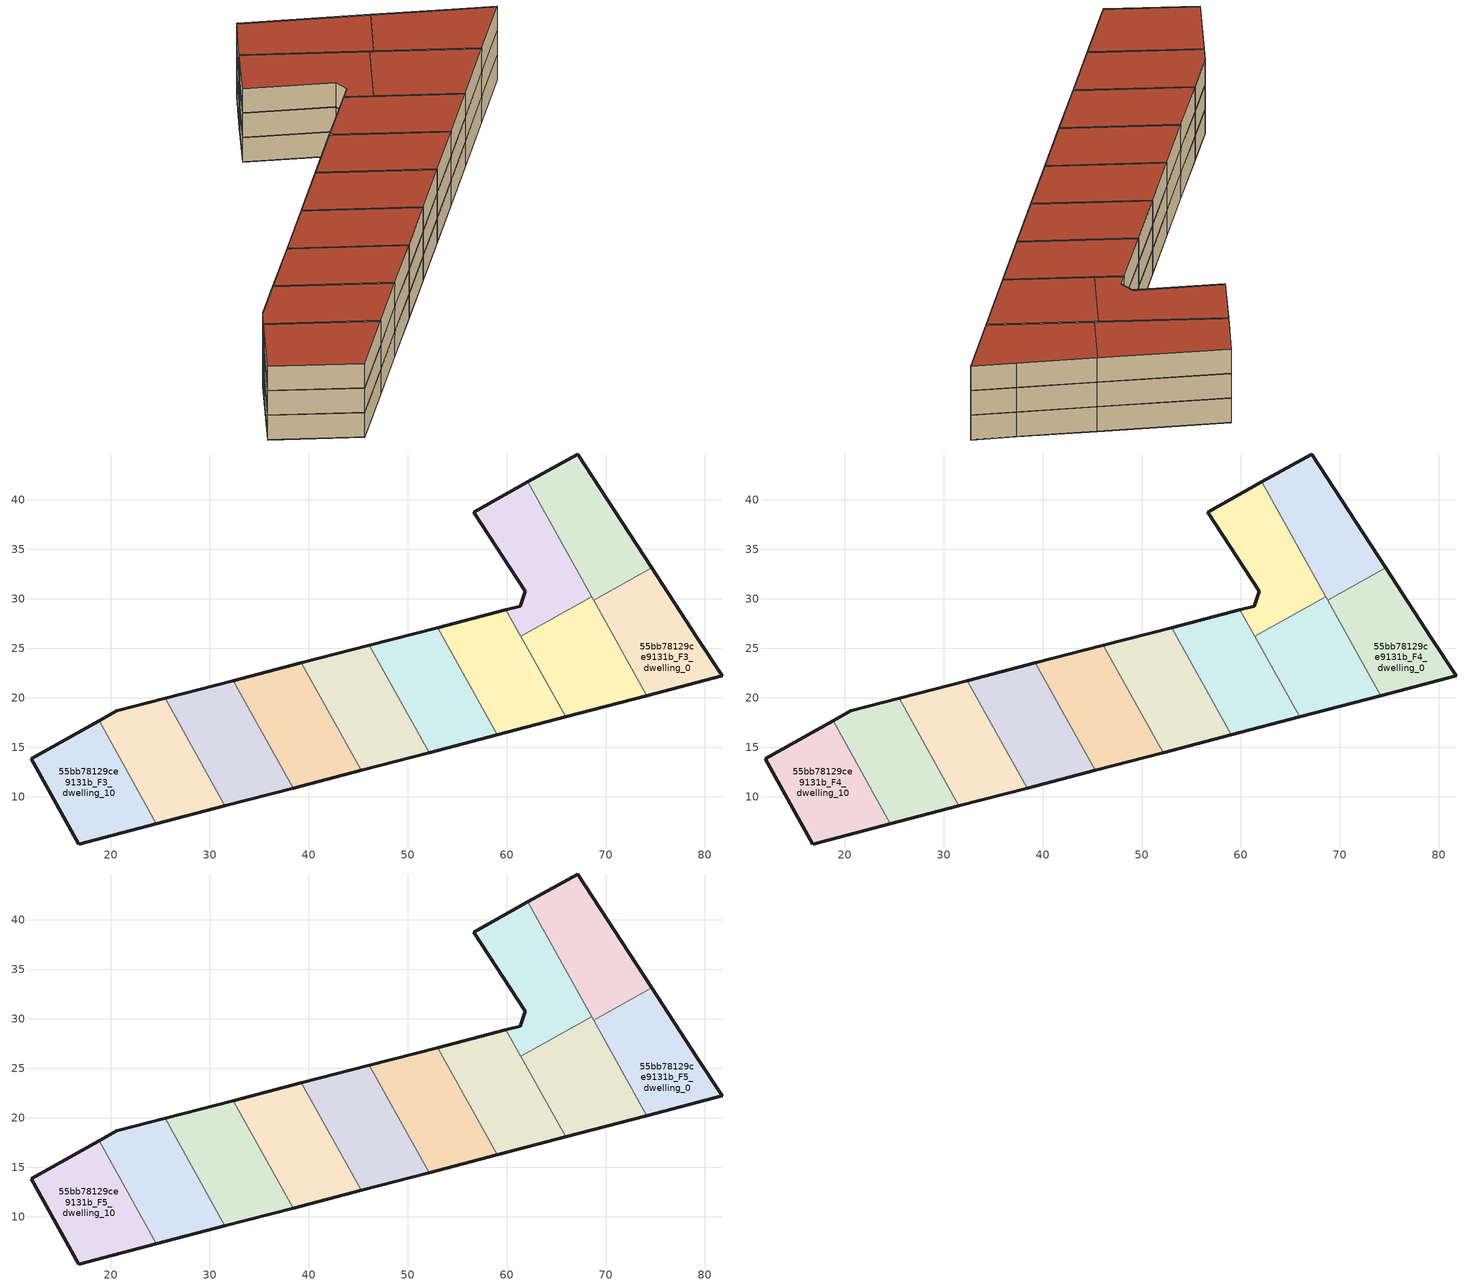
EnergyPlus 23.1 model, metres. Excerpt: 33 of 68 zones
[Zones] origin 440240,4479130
55bb78129ce9131b_F3_dwelling_0
 floor to 55bb78129ce9131b_F2_dwelling_0 (EU_floor_Construction): 81.78,22.2 79.21,26.13 74.67,33.1 68.8,29.83 74.17,20.21 z9
 wall outside (EU_wall_Construction): 74.67,33.1 79.21,26.13 81.78,22.2 74.17,20.21 z9:12
 wall to 55bb78129ce9131b_F3_dwelling_1 (EU_wall_Construction): 68.8,29.83 74.67,33.1 z9:12
 wall to 55bb78129ce9131b_F3_dwelling_2 (EU_wall_Construction): 74.17,20.21 68.8,29.83 z9:12
55bb78129ce9131b_F3_dwelling_1
 floor to 55bb78129ce9131b_F2_dwelling_1 (EU_floor_Construction): 74.67,33.1 67.18,44.62 62.14,41.8 68.8,29.83 z9
 wall outside (EU_wall_Construction): 62.14,41.8 67.18,44.62 74.67,33.1 z9:12
 wall to 55bb78129ce9131b_F3_dwelling_3 (EU_wall_Construction): 68.6,30.2 62.14,41.8 z9:12
 wall to 55bb78129ce9131b_F3_dwelling_2 (EU_wall_Construction): 68.8,29.83 68.6,30.2 z9:12
55bb78129ce9131b_F3_dwelling_10
 floor to 55bb78129ce9131b_F2_dwelling_10 (EU_floor_Construction): 24.61,7.27 18.82,17.67 11.96,13.85 16.77,5.22 z9
 wall outside (EU_wall_Construction): 24.61,7.27 16.77,5.22 11.96,13.85 18.82,17.67 z9:12
 wall to 55bb78129ce9131b_F3_dwelling_9 (EU_wall_Construction): 18.82,17.67 24.61,7.27 z9:12
55bb78129ce9131b_F3_dwelling_2
 floor adiabatic (EU_floor_Construction): 74.17,20.21 68.6,30.2 61.4,26.2 65.94,18.05 z9; 65.94,18.05 59.91,28.88 53.01,27.09 59.05,16.25 z9
 wall outside (EU_wall_Construction): 74.17,20.21 65.94,18.05 z9:12
 wall to 55bb78129ce9131b_F3_dwelling_4 (EU_wall_Construction): 65.94,18.05 61.4,26.2 z9:12
 wall to 55bb78129ce9131b_F3_dwelling_3 (EU_wall_Construction): 61.4,26.2 68.6,30.2 z9:12
55bb78129ce9131b_F3_dwelling_3
 floor to 55bb78129ce9131b_F2_dwelling_3 (EU_floor_Construction): 68.6,30.2 62.14,41.8 56.68,38.74 61.86,30.76 61.36,29.25 59.91,28.88 61.4,26.2 z9; 65.94,18.05 59.91,28.88 53.01,27.09 59.05,16.25 z9
 wall outside (EU_wall_Construction): 59.91,28.88 61.36,29.25 61.86,30.76 56.68,38.74 62.14,41.8 z9:12
 wall to 55bb78129ce9131b_F3_dwelling_4 (EU_wall_Construction): 61.4,26.2 59.91,28.88 z9:12
55bb78129ce9131b_F3_dwelling_4
 floor to 55bb78129ce9131b_F2_dwelling_4 (EU_floor_Construction): 65.94,18.05 59.91,28.88 53.01,27.09 59.05,16.25 z9; 74.17,20.21 68.6,30.2 61.4,26.2 65.94,18.05 z9
 floor adiabatic (EU_floor_Construction): 68.6,30.2 62.14,41.8 56.68,38.74 61.86,30.76 61.36,29.25 59.91,28.88 61.4,26.2 z9
 wall outside (EU_wall_Construction): 53.02,27.09 59.91,28.88 / 65.94,18.05 59.05,16.25 z9:12
 wall to 55bb78129ce9131b_F3_dwelling_5 (EU_wall_Construction): 59.05,16.25 53.02,27.09 z9:12
55bb78129ce9131b_F3_dwelling_5
 floor to 55bb78129ce9131b_F2_dwelling_5 (EU_floor_Construction): 59.05,16.25 53.01,27.09 46.13,25.3 52.17,14.45 z9
 wall outside (EU_wall_Construction): 46.13,25.3 53.02,27.09 / 59.05,16.25 52.17,14.45 z9:12
 wall to 55bb78129ce9131b_F3_dwelling_6 (EU_wall_Construction): 52.17,14.45 46.13,25.3 z9:12
55bb78129ce9131b_F3_dwelling_6
 floor to 55bb78129ce9131b_F2_dwelling_6 (EU_floor_Construction): 52.17,14.45 46.13,25.3 39.24,23.51 45.29,12.65 z9
 wall outside (EU_wall_Construction): 39.24,23.51 46.13,25.3 / 52.17,14.45 45.29,12.65 z9:12
 wall to 55bb78129ce9131b_F3_dwelling_7 (EU_wall_Construction): 45.29,12.65 39.24,23.51 z9:12
55bb78129ce9131b_F3_dwelling_7
 floor to 55bb78129ce9131b_F2_dwelling_7 (EU_floor_Construction): 45.29,12.65 39.24,23.51 32.36,21.72 38.41,10.86 z9
 wall outside (EU_wall_Construction): 32.36,21.72 39.24,23.51 / 45.29,12.65 38.41,10.86 z9:12
 wall to 55bb78129ce9131b_F3_dwelling_8 (EU_wall_Construction): 38.41,10.86 32.36,21.72 z9:12
55bb78129ce9131b_F3_dwelling_8
 floor to 55bb78129ce9131b_F2_dwelling_8 (EU_floor_Construction): 38.41,10.86 32.36,21.72 25.48,19.93 31.53,9.07 z9
 wall outside (EU_wall_Construction): 25.48,19.93 32.36,21.72 / 38.41,10.86 31.53,9.07 z9:12
 wall to 55bb78129ce9131b_F3_dwelling_9 (EU_wall_Construction): 31.53,9.07 25.48,19.93 z9:12
55bb78129ce9131b_F3_dwelling_9
 floor to 55bb78129ce9131b_F2_dwelling_9 (EU_floor_Construction): 31.53,9.07 25.48,19.93 20.62,18.67 18.82,17.67 24.61,7.27 z9
 wall outside (EU_wall_Construction): 31.53,9.07 24.61,7.27 / 18.82,17.67 20.62,18.67 25.48,19.93 z9:12
55bb78129ce9131b_F4_dwelling_0
 floor to 55bb78129ce9131b_F3_dwelling_0 (EU_floor_Construction): 81.78,22.2 79.21,26.13 74.67,33.1 68.8,29.83 74.17,20.21 z12
 wall outside (EU_wall_Construction): 74.67,33.1 79.21,26.13 81.78,22.2 74.17,20.21 z12:15
 wall to 55bb78129ce9131b_F4_dwelling_1 (EU_wall_Construction): 68.8,29.83 74.67,33.1 z12:15
 wall to 55bb78129ce9131b_F4_dwelling_2 (EU_wall_Construction): 74.17,20.21 68.8,29.83 z12:15
55bb78129ce9131b_F4_dwelling_1
 floor to 55bb78129ce9131b_F3_dwelling_1 (EU_floor_Construction): 74.67,33.1 67.18,44.62 62.14,41.8 68.8,29.83 z12
 wall outside (EU_wall_Construction): 62.14,41.8 67.18,44.62 74.67,33.1 z12:15
 wall to 55bb78129ce9131b_F4_dwelling_3 (EU_wall_Construction): 68.6,30.2 62.14,41.8 z12:15
 wall to 55bb78129ce9131b_F4_dwelling_2 (EU_wall_Construction): 68.8,29.83 68.6,30.2 z12:15
55bb78129ce9131b_F4_dwelling_10
 floor to 55bb78129ce9131b_F3_dwelling_10 (EU_floor_Construction): 24.61,7.27 18.82,17.67 11.96,13.85 16.77,5.22 z12
 wall outside (EU_wall_Construction): 24.61,7.27 16.77,5.22 11.96,13.85 18.82,17.67 z12:15
 wall to 55bb78129ce9131b_F4_dwelling_9 (EU_wall_Construction): 18.82,17.67 24.61,7.27 z12:15
55bb78129ce9131b_F4_dwelling_2
 floor adiabatic (EU_floor_Construction): 74.17,20.21 68.6,30.2 61.4,26.2 65.94,18.05 z12; 65.94,18.05 59.91,28.88 53.01,27.09 59.05,16.25 z12
 wall outside (EU_wall_Construction): 74.17,20.21 65.94,18.05 z12:15
 wall to 55bb78129ce9131b_F4_dwelling_4 (EU_wall_Construction): 65.94,18.05 61.4,26.2 z12:15
 wall to 55bb78129ce9131b_F4_dwelling_3 (EU_wall_Construction): 61.4,26.2 68.6,30.2 z12:15
55bb78129ce9131b_F4_dwelling_3
 floor to 55bb78129ce9131b_F3_dwelling_3 (EU_floor_Construction): 68.6,30.2 62.14,41.8 56.68,38.74 61.86,30.76 61.36,29.25 59.91,28.88 61.4,26.2 z12; 65.94,18.05 59.91,28.88 53.01,27.09 59.05,16.25 z12
 wall outside (EU_wall_Construction): 59.91,28.88 61.36,29.25 61.86,30.76 56.68,38.74 62.14,41.8 z12:15
 wall to 55bb78129ce9131b_F4_dwelling_4 (EU_wall_Construction): 61.4,26.2 59.91,28.88 z12:15
55bb78129ce9131b_F4_dwelling_4
 floor to 55bb78129ce9131b_F3_dwelling_4 (EU_floor_Construction): 65.94,18.05 59.91,28.88 53.01,27.09 59.05,16.25 z12; 74.17,20.21 68.6,30.2 61.4,26.2 65.94,18.05 z12
 floor adiabatic (EU_floor_Construction): 68.6,30.2 62.14,41.8 56.68,38.74 61.86,30.76 61.36,29.25 59.91,28.88 61.4,26.2 z12
 wall outside (EU_wall_Construction): 53.02,27.09 59.91,28.88 / 65.94,18.05 59.05,16.25 z12:15
 wall to 55bb78129ce9131b_F4_dwelling_5 (EU_wall_Construction): 59.05,16.25 53.02,27.09 z12:15
55bb78129ce9131b_F4_dwelling_5
 floor to 55bb78129ce9131b_F3_dwelling_5 (EU_floor_Construction): 59.05,16.25 53.01,27.09 46.13,25.3 52.17,14.45 z12
 wall outside (EU_wall_Construction): 46.13,25.3 53.02,27.09 / 59.05,16.25 52.17,14.45 z12:15
 wall to 55bb78129ce9131b_F4_dwelling_6 (EU_wall_Construction): 52.17,14.45 46.13,25.3 z12:15
55bb78129ce9131b_F4_dwelling_6
 floor to 55bb78129ce9131b_F3_dwelling_6 (EU_floor_Construction): 52.17,14.45 46.13,25.3 39.24,23.51 45.29,12.65 z12
 wall outside (EU_wall_Construction): 39.24,23.51 46.13,25.3 / 52.17,14.45 45.29,12.65 z12:15
 wall to 55bb78129ce9131b_F4_dwelling_7 (EU_wall_Construction): 45.29,12.65 39.24,23.51 z12:15
55bb78129ce9131b_F4_dwelling_7
 floor to 55bb78129ce9131b_F3_dwelling_7 (EU_floor_Construction): 45.29,12.65 39.24,23.51 32.36,21.72 38.41,10.86 z12
 wall outside (EU_wall_Construction): 32.36,21.72 39.24,23.51 / 45.29,12.65 38.41,10.86 z12:15
 wall to 55bb78129ce9131b_F4_dwelling_8 (EU_wall_Construction): 38.41,10.86 32.36,21.72 z12:15
55bb78129ce9131b_F4_dwelling_8
 floor to 55bb78129ce9131b_F3_dwelling_8 (EU_floor_Construction): 38.41,10.86 32.36,21.72 25.48,19.93 31.53,9.07 z12
 wall outside (EU_wall_Construction): 25.48,19.93 32.36,21.72 / 38.41,10.86 31.53,9.07 z12:15
 wall to 55bb78129ce9131b_F4_dwelling_9 (EU_wall_Construction): 31.53,9.07 25.48,19.93 z12:15
55bb78129ce9131b_F4_dwelling_9
 floor to 55bb78129ce9131b_F3_dwelling_9 (EU_floor_Construction): 31.53,9.07 25.48,19.93 20.62,18.67 18.82,17.67 24.61,7.27 z12
 wall outside (EU_wall_Construction): 31.53,9.07 24.61,7.27 / 18.82,17.67 20.62,18.67 25.48,19.93 z12:15
55bb78129ce9131b_F5_dwelling_0
 floor to 55bb78129ce9131b_F4_dwelling_0 (EU_floor_Construction): 81.78,22.2 79.21,26.13 74.67,33.1 68.8,29.83 74.17,20.21 z15
 wall outside (EU_wall_Construction): 74.67,33.1 79.21,26.13 81.78,22.2 74.17,20.21 z15:18
 wall to 55bb78129ce9131b_F5_dwelling_1 (EU_wall_Construction): 68.8,29.83 74.67,33.1 z15:18
 wall to 55bb78129ce9131b_F5_dwelling_2 (EU_wall_Construction): 74.17,20.21 68.8,29.83 z15:18
 roof outside (EU_roof_Construction): 74.67,33.1 79.21,26.13 81.78,22.2 74.17,20.21 68.8,29.83 z18
55bb78129ce9131b_F5_dwelling_1
 floor to 55bb78129ce9131b_F4_dwelling_1 (EU_floor_Construction): 74.67,33.1 67.18,44.62 62.14,41.8 68.8,29.83 z15
 wall outside (EU_wall_Construction): 62.14,41.8 67.18,44.62 74.67,33.1 z15:18
 wall to 55bb78129ce9131b_F5_dwelling_3 (EU_wall_Construction): 68.6,30.2 62.14,41.8 z15:18
 wall to 55bb78129ce9131b_F5_dwelling_2 (EU_wall_Construction): 68.8,29.83 68.6,30.2 z15:18
 roof outside (EU_roof_Construction): 67.18,44.62 74.67,33.1 68.8,29.83 62.14,41.8 z18
55bb78129ce9131b_F5_dwelling_10
 floor to 55bb78129ce9131b_F4_dwelling_10 (EU_floor_Construction): 24.61,7.27 18.82,17.67 11.96,13.85 16.77,5.22 z15
 wall outside (EU_wall_Construction): 24.61,7.27 16.77,5.22 11.96,13.85 18.82,17.67 z15:18
 wall to 55bb78129ce9131b_F5_dwelling_9 (EU_wall_Construction): 18.82,17.67 24.61,7.27 z15:18
 roof outside (EU_roof_Construction): 18.82,17.67 24.61,7.27 16.77,5.22 11.96,13.85 z18
55bb78129ce9131b_F5_dwelling_2
 floor adiabatic (EU_floor_Construction): 74.17,20.21 68.6,30.2 61.4,26.2 65.94,18.05 z15; 65.94,18.05 59.91,28.88 53.01,27.09 59.05,16.25 z15
 wall outside (EU_wall_Construction): 74.17,20.21 65.94,18.05 z15:18
 wall to 55bb78129ce9131b_F5_dwelling_4 (EU_wall_Construction): 65.94,18.05 61.4,26.2 z15:18
 wall to 55bb78129ce9131b_F5_dwelling_3 (EU_wall_Construction): 61.4,26.2 68.6,30.2 z15:18
 roof outside (EU_roof_Construction): 59.91,28.88 65.94,18.05 59.05,16.25 53.01,27.09 z18; 68.6,30.2 74.17,20.21 65.94,18.05 61.4,26.2 z18
55bb78129ce9131b_F5_dwelling_3
 floor to 55bb78129ce9131b_F4_dwelling_3 (EU_floor_Construction): 68.6,30.2 62.14,41.8 56.68,38.74 61.86,30.76 61.36,29.25 59.91,28.88 61.4,26.2 z15; 65.94,18.05 59.91,28.88 53.01,27.09 59.05,16.25 z15
 wall outside (EU_wall_Construction): 59.91,28.88 61.36,29.25 61.86,30.76 56.68,38.74 62.14,41.8 z15:18
 wall to 55bb78129ce9131b_F5_dwelling_4 (EU_wall_Construction): 61.4,26.2 59.91,28.88 z15:18
 roof outside (EU_roof_Construction): 59.91,28.88 65.94,18.05 59.05,16.25 53.01,27.09 z18; 62.14,41.8 68.6,30.2 61.4,26.2 59.91,28.88 61.36,29.25 61.86,30.76 56.68,38.74 z18
55bb78129ce9131b_F5_dwelling_4
 floor to 55bb78129ce9131b_F4_dwelling_4 (EU_floor_Construction): 65.94,18.05 59.91,28.88 53.01,27.09 59.05,16.25 z15; 74.17,20.21 68.6,30.2 61.4,26.2 65.94,18.05 z15
 floor adiabatic (EU_floor_Construction): 68.6,30.2 62.14,41.8 56.68,38.74 61.86,30.76 61.36,29.25 59.91,28.88 61.4,26.2 z15
 wall outside (EU_wall_Construction): 53.02,27.09 59.91,28.88 / 65.94,18.05 59.05,16.25 z15:18
 wall to 55bb78129ce9131b_F5_dwelling_5 (EU_wall_Construction): 59.05,16.25 53.02,27.09 z15:18
 roof outside (EU_roof_Construction): 59.91,28.88 65.94,18.05 59.05,16.25 53.01,27.09 z18; 68.6,30.2 74.17,20.21 65.94,18.05 61.4,26.2 z18; 62.14,41.8 68.6,30.2 61.4,26.2 59.91,28.88 61.36,29.25 61.86,30.76 56.68,38.74 z18
55bb78129ce9131b_F5_dwelling_5
 floor to 55bb78129ce9131b_F4_dwelling_5 (EU_floor_Construction): 59.05,16.25 53.01,27.09 46.13,25.3 52.17,14.45 z15
 wall outside (EU_wall_Construction): 46.13,25.3 53.02,27.09 / 59.05,16.25 52.17,14.45 z15:18
 wall to 55bb78129ce9131b_F5_dwelling_6 (EU_wall_Construction): 52.17,14.45 46.13,25.3 z15:18
 roof outside (EU_roof_Construction): 53.02,27.09 59.05,16.25 52.17,14.45 46.13,25.3 z18
55bb78129ce9131b_F5_dwelling_6
 floor to 55bb78129ce9131b_F4_dwelling_6 (EU_floor_Construction): 52.17,14.45 46.13,25.3 39.24,23.51 45.29,12.65 z15
 wall outside (EU_wall_Construction): 39.24,23.51 46.13,25.3 / 52.17,14.45 45.29,12.65 z15:18
 wall to 55bb78129ce9131b_F5_dwelling_7 (EU_wall_Construction): 45.29,12.65 39.24,23.51 z15:18
 roof outside (EU_roof_Construction): 46.13,25.3 52.17,14.45 45.29,12.65 39.24,23.51 z18
55bb78129ce9131b_F5_dwelling_7
 floor to 55bb78129ce9131b_F4_dwelling_7 (EU_floor_Construction): 45.29,12.65 39.24,23.51 32.36,21.72 38.41,10.86 z15
 wall outside (EU_wall_Construction): 32.36,21.72 39.24,23.51 / 45.29,12.65 38.41,10.86 z15:18
 wall to 55bb78129ce9131b_F5_dwelling_8 (EU_wall_Construction): 38.41,10.86 32.36,21.72 z15:18
 roof outside (EU_roof_Construction): 39.24,23.51 45.29,12.65 38.41,10.86 32.36,21.72 z18
55bb78129ce9131b_F5_dwelling_8
 floor to 55bb78129ce9131b_F4_dwelling_8 (EU_floor_Construction): 38.41,10.86 32.36,21.72 25.48,19.93 31.53,9.07 z15
 wall outside (EU_wall_Construction): 25.48,19.93 32.36,21.72 / 38.41,10.86 31.53,9.07 z15:18
 wall to 55bb78129ce9131b_F5_dwelling_9 (EU_wall_Construction): 31.53,9.07 25.48,19.93 z15:18
 roof outside (EU_roof_Construction): 32.36,21.72 38.41,10.86 31.53,9.07 25.48,19.93 z18
55bb78129ce9131b_F5_dwelling_9
 floor to 55bb78129ce9131b_F4_dwelling_9 (EU_floor_Construction): 31.53,9.07 25.48,19.93 20.62,18.67 18.82,17.67 24.61,7.27 z15
 wall outside (EU_wall_Construction): 31.53,9.07 24.61,7.27 / 18.82,17.67 20.62,18.67 25.48,19.93 z15:18
 roof outside (EU_roof_Construction): 25.48,19.93 31.53,9.07 24.61,7.27 18.82,17.67 20.62,18.67 z18
[Building]
EU S2 Campaign: North Axis=0; Terrain=City; Solar Distribution=FullExterior
[Site:Location]
Madrid: Latitude=40.5; Longitude=-3.5; Time Zone=1; Elevation=609
[SizingPeriod:WeatherFileDays]
AnnualSizingPeriod: Begin Month=1; Begin Day of Month=1; End Month=12; End Day of Month=31; Day of Week for Start Day=Monday; Use Weather File Daylight Saving Period=No; Use Weather File Rain and Snow Indicators=No
[MATERIAL]
EU_InternalMass_Material: Roughness=MediumRough; Thickness=0.1; Conductivity=1; Density=1800; Specific Heat=900; Thermal Absorptance=0.9; Solar Absorptance=0.7; Visible Absorptance=0.7
[MATERIAL:NOMASS] Roughness=MediumRough; Thermal Absorptance=0.9; Solar Absorptance=0.7; Visible Absorptance=0.7
Name | Thermal Resistance
EU_wall_NoMass | 1.60022
EU_roof_NoMass | 1.57597
EU_floor_NoMass | 0.470652
[CONSTRUCTION]
EU_wall_Construction: EU_wall_NoMass
EU_roof_Construction: EU_roof_NoMass
EU_floor_Construction: EU_floor_NoMass
EU_InternalMass_Construction: EU_InternalMass_Material
[ZONE] Type=1; Multiplier=1; Ceiling Height=autocalculate; Floor Area=autocalculate; Part of Total Floor Area=Yes
Name | Volume
55bb78129ce9131b_F3_dwelling_0; 55bb78129ce9131b_F4_dwelling_0; 55bb78129ce9131b_F5_dwelling_0 | 256.561
55bb78129ce9131b_F3_dwelling_1; 55bb78129ce9131b_F4_dwelling_1; 55bb78129ce9131b_F5_dwelling_1; 55bb78129ce9131b_F3_dwelling_7; 55bb78129ce9131b_F4_dwelling_7; 55bb78129ce9131b_F5_dwelling_7 | 256.573
55bb78129ce9131b_F3_dwelling_10; 55bb78129ce9131b_F4_dwelling_10; 55bb78129ce9131b_F5_dwelling_10 | 256.551
55bb78129ce9131b_F3_dwelling_2; 55bb78129ce9131b_F4_dwelling_2; 55bb78129ce9131b_F5_dwelling_2 | 513.124
55bb78129ce9131b_F3_dwelling_3; 55bb78129ce9131b_F4_dwelling_3; 55bb78129ce9131b_F5_dwelling_3 | 513.14
55bb78129ce9131b_F3_dwelling_4; 55bb78129ce9131b_F4_dwelling_4; 55bb78129ce9131b_F5_dwelling_4 | 769.686
55bb78129ce9131b_F3_dwelling_5; 55bb78129ce9131b_F4_dwelling_5; 55bb78129ce9131b_F5_dwelling_5 | 256.536
55bb78129ce9131b_F3_dwelling_6; 55bb78129ce9131b_F4_dwelling_6; 55bb78129ce9131b_F5_dwelling_6 | 256.557
55bb78129ce9131b_F3_dwelling_8; 55bb78129ce9131b_F4_dwelling_8; 55bb78129ce9131b_F5_dwelling_8 | 256.57
55bb78129ce9131b_F3_dwelling_9; 55bb78129ce9131b_F4_dwelling_9; 55bb78129ce9131b_F5_dwelling_9 | 256.555
[INTERNALMASS] Construction=EU_InternalMass_Construction
Name | Zone or ZoneList | Surface Area
55bb78129ce9131b_F3_dwelling_0_EU_InternalMass | 55bb78129ce9131b_F3_dwelling_0 | 93.292
55bb78129ce9131b_F3_dwelling_1_EU_InternalMass | 55bb78129ce9131b_F3_dwelling_1 | 93.2917
55bb78129ce9131b_F3_dwelling_2_EU_InternalMass | 55bb78129ce9131b_F3_dwelling_2 | 93.2981
55bb78129ce9131b_F3_dwelling_3_EU_InternalMass | 55bb78129ce9131b_F3_dwelling_3 | 93.2961
55bb78129ce9131b_F3_dwelling_4_EU_InternalMass | 55bb78129ce9131b_F3_dwelling_4 | 93.2954
55bb78129ce9131b_F3_dwelling_5_EU_InternalMass | 55bb78129ce9131b_F3_dwelling_5 | 93.2958
55bb78129ce9131b_F3_dwelling_6_EU_InternalMass | 55bb78129ce9131b_F3_dwelling_6 | 93.2936
55bb78129ce9131b_F3_dwelling_7_EU_InternalMass | 55bb78129ce9131b_F3_dwelling_7 | 93.3035
55bb78129ce9131b_F3_dwelling_8_EU_InternalMass | 55bb78129ce9131b_F3_dwelling_8 | 93.2898
55bb78129ce9131b_F3_dwelling_9_EU_InternalMass | 55bb78129ce9131b_F3_dwelling_9 | 93.294
55bb78129ce9131b_F3_dwelling_10_EU_InternalMass | 55bb78129ce9131b_F3_dwelling_10 | 93.2948
55bb78129ce9131b_F4_dwelling_0_EU_InternalMass | 55bb78129ce9131b_F4_dwelling_0 | 93.292
55bb78129ce9131b_F4_dwelling_1_EU_InternalMass | 55bb78129ce9131b_F4_dwelling_1 | 93.2917
55bb78129ce9131b_F4_dwelling_2_EU_InternalMass | 55bb78129ce9131b_F4_dwelling_2 | 93.2981
55bb78129ce9131b_F4_dwelling_3_EU_InternalMass | 55bb78129ce9131b_F4_dwelling_3 | 93.2961
55bb78129ce9131b_F4_dwelling_4_EU_InternalMass | 55bb78129ce9131b_F4_dwelling_4 | 93.2954
55bb78129ce9131b_F4_dwelling_5_EU_InternalMass | 55bb78129ce9131b_F4_dwelling_5 | 93.2958
55bb78129ce9131b_F4_dwelling_6_EU_InternalMass | 55bb78129ce9131b_F4_dwelling_6 | 93.2936
55bb78129ce9131b_F4_dwelling_7_EU_InternalMass | 55bb78129ce9131b_F4_dwelling_7 | 93.3035
55bb78129ce9131b_F4_dwelling_8_EU_InternalMass | 55bb78129ce9131b_F4_dwelling_8 | 93.2898
55bb78129ce9131b_F4_dwelling_9_EU_InternalMass | 55bb78129ce9131b_F4_dwelling_9 | 93.294
55bb78129ce9131b_F4_dwelling_10_EU_InternalMass | 55bb78129ce9131b_F4_dwelling_10 | 93.2948
55bb78129ce9131b_F5_dwelling_0_EU_InternalMass | 55bb78129ce9131b_F5_dwelling_0 | 93.292
55bb78129ce9131b_F5_dwelling_1_EU_InternalMass | 55bb78129ce9131b_F5_dwelling_1 | 93.2917
55bb78129ce9131b_F5_dwelling_2_EU_InternalMass | 55bb78129ce9131b_F5_dwelling_2 | 93.2981
55bb78129ce9131b_F5_dwelling_3_EU_InternalMass | 55bb78129ce9131b_F5_dwelling_3 | 93.2961
55bb78129ce9131b_F5_dwelling_4_EU_InternalMass | 55bb78129ce9131b_F5_dwelling_4 | 93.2954
55bb78129ce9131b_F5_dwelling_5_EU_InternalMass | 55bb78129ce9131b_F5_dwelling_5 | 93.2958
55bb78129ce9131b_F5_dwelling_6_EU_InternalMass | 55bb78129ce9131b_F5_dwelling_6 | 93.2936
55bb78129ce9131b_F5_dwelling_7_EU_InternalMass | 55bb78129ce9131b_F5_dwelling_7 | 93.3035
55bb78129ce9131b_F5_dwelling_8_EU_InternalMass | 55bb78129ce9131b_F5_dwelling_8 | 93.2898
55bb78129ce9131b_F5_dwelling_9_EU_InternalMass | 55bb78129ce9131b_F5_dwelling_9 | 93.294
55bb78129ce9131b_F5_dwelling_10_EU_InternalMass | 55bb78129ce9131b_F5_dwelling_10 | 93.2948
[OTHEREQUIPMENT] Fuel Type=Electricity; Design Level Calculation Method=Watts/Area; Power per Zone Floor Area=1; Fraction Latent=0; Fraction Radiant=0; Fraction Lost=0; Carbon Dioxide Generation Rate=0; EndUse Subcategory=EU_Step8_InternalGains
Name | Zone or ZoneList or Space or SpaceList | Schedule
EU_Step8_InternalGain_55bb78129ce9131b_F3_dwelling_0_f000 | 55bb78129ce9131b_F3_dwelling_0 | EU_Step8_GainSchedule_55bb78129ce9131b_F3_dwelling_0_f000
EU_Step8_InternalGain_55bb78129ce9131b_F3_dwelling_1_f000 | 55bb78129ce9131b_F3_dwelling_1 | EU_Step8_GainSchedule_55bb78129ce9131b_F3_dwelling_1_f000
EU_Step8_InternalGain_55bb78129ce9131b_F3_dwelling_2_f000 | 55bb78129ce9131b_F3_dwelling_2 | EU_Step8_GainSchedule_55bb78129ce9131b_F3_dwelling_2_f000
EU_Step8_InternalGain_55bb78129ce9131b_F3_dwelling_3_f000 | 55bb78129ce9131b_F3_dwelling_3 | EU_Step8_GainSchedule_55bb78129ce9131b_F3_dwelling_3_f000
EU_Step8_InternalGain_55bb78129ce9131b_F3_dwelling_4_f000 | 55bb78129ce9131b_F3_dwelling_4 | EU_Step8_GainSchedule_55bb78129ce9131b_F3_dwelling_4_f000
EU_Step8_InternalGain_55bb78129ce9131b_F3_dwelling_5_f000 | 55bb78129ce9131b_F3_dwelling_5 | EU_Step8_GainSchedule_55bb78129ce9131b_F3_dwelling_5_f000
EU_Step8_InternalGain_55bb78129ce9131b_F3_dwelling_6_f000 | 55bb78129ce9131b_F3_dwelling_6 | EU_Step8_GainSchedule_55bb78129ce9131b_F3_dwelling_6_f000
EU_Step8_InternalGain_55bb78129ce9131b_F3_dwelling_7_f000 | 55bb78129ce9131b_F3_dwelling_7 | EU_Step8_GainSchedule_55bb78129ce9131b_F3_dwelling_7_f000
EU_Step8_InternalGain_55bb78129ce9131b_F3_dwelling_8_f000 | 55bb78129ce9131b_F3_dwelling_8 | EU_Step8_GainSchedule_55bb78129ce9131b_F3_dwelling_8_f000
EU_Step8_InternalGain_55bb78129ce9131b_F3_dwelling_9_f000 | 55bb78129ce9131b_F3_dwelling_9 | EU_Step8_GainSchedule_55bb78129ce9131b_F3_dwelling_9_f000
EU_Step8_InternalGain_55bb78129ce9131b_F3_dwelling_10_f000 | 55bb78129ce9131b_F3_dwelling_10 | EU_Step8_GainSchedule_55bb78129ce9131b_F3_dwelling_10_f000
EU_Step8_InternalGain_55bb78129ce9131b_F4_dwelling_0_f000 | 55bb78129ce9131b_F4_dwelling_0 | EU_Step8_GainSchedule_55bb78129ce9131b_F4_dwelling_0_f000
EU_Step8_InternalGain_55bb78129ce9131b_F4_dwelling_1_f000 | 55bb78129ce9131b_F4_dwelling_1 | EU_Step8_GainSchedule_55bb78129ce9131b_F4_dwelling_1_f000
EU_Step8_InternalGain_55bb78129ce9131b_F4_dwelling_2_f000 | 55bb78129ce9131b_F4_dwelling_2 | EU_Step8_GainSchedule_55bb78129ce9131b_F4_dwelling_2_f000
EU_Step8_InternalGain_55bb78129ce9131b_F4_dwelling_3_f000 | 55bb78129ce9131b_F4_dwelling_3 | EU_Step8_GainSchedule_55bb78129ce9131b_F4_dwelling_3_f000
EU_Step8_InternalGain_55bb78129ce9131b_F4_dwelling_4_f000 | 55bb78129ce9131b_F4_dwelling_4 | EU_Step8_GainSchedule_55bb78129ce9131b_F4_dwelling_4_f000
EU_Step8_InternalGain_55bb78129ce9131b_F4_dwelling_5_f000 | 55bb78129ce9131b_F4_dwelling_5 | EU_Step8_GainSchedule_55bb78129ce9131b_F4_dwelling_5_f000
EU_Step8_InternalGain_55bb78129ce9131b_F4_dwelling_6_f000 | 55bb78129ce9131b_F4_dwelling_6 | EU_Step8_GainSchedule_55bb78129ce9131b_F4_dwelling_6_f000
EU_Step8_InternalGain_55bb78129ce9131b_F4_dwelling_7_f000 | 55bb78129ce9131b_F4_dwelling_7 | EU_Step8_GainSchedule_55bb78129ce9131b_F4_dwelling_7_f000
EU_Step8_InternalGain_55bb78129ce9131b_F4_dwelling_8_f000 | 55bb78129ce9131b_F4_dwelling_8 | EU_Step8_GainSchedule_55bb78129ce9131b_F4_dwelling_8_f000
EU_Step8_InternalGain_55bb78129ce9131b_F4_dwelling_9_f000 | 55bb78129ce9131b_F4_dwelling_9 | EU_Step8_GainSchedule_55bb78129ce9131b_F4_dwelling_9_f000
EU_Step8_InternalGain_55bb78129ce9131b_F4_dwelling_10_f000 | 55bb78129ce9131b_F4_dwelling_10 | EU_Step8_GainSchedule_55bb78129ce9131b_F4_dwelling_10_f000
EU_Step8_InternalGain_55bb78129ce9131b_F5_dwelling_0_f000 | 55bb78129ce9131b_F5_dwelling_0 | EU_Step8_GainSchedule_55bb78129ce9131b_F5_dwelling_0_f000
EU_Step8_InternalGain_55bb78129ce9131b_F5_dwelling_1_f000 | 55bb78129ce9131b_F5_dwelling_1 | EU_Step8_GainSchedule_55bb78129ce9131b_F5_dwelling_1_f000
EU_Step8_InternalGain_55bb78129ce9131b_F5_dwelling_2_f000 | 55bb78129ce9131b_F5_dwelling_2 | EU_Step8_GainSchedule_55bb78129ce9131b_F5_dwelling_2_f000
EU_Step8_InternalGain_55bb78129ce9131b_F5_dwelling_3_f000 | 55bb78129ce9131b_F5_dwelling_3 | EU_Step8_GainSchedule_55bb78129ce9131b_F5_dwelling_3_f000
EU_Step8_InternalGain_55bb78129ce9131b_F5_dwelling_4_f000 | 55bb78129ce9131b_F5_dwelling_4 | EU_Step8_GainSchedule_55bb78129ce9131b_F5_dwelling_4_f000
EU_Step8_InternalGain_55bb78129ce9131b_F5_dwelling_5_f000 | 55bb78129ce9131b_F5_dwelling_5 | EU_Step8_GainSchedule_55bb78129ce9131b_F5_dwelling_5_f000
EU_Step8_InternalGain_55bb78129ce9131b_F5_dwelling_6_f000 | 55bb78129ce9131b_F5_dwelling_6 | EU_Step8_GainSchedule_55bb78129ce9131b_F5_dwelling_6_f000
EU_Step8_InternalGain_55bb78129ce9131b_F5_dwelling_7_f000 | 55bb78129ce9131b_F5_dwelling_7 | EU_Step8_GainSchedule_55bb78129ce9131b_F5_dwelling_7_f000
EU_Step8_InternalGain_55bb78129ce9131b_F5_dwelling_8_f000 | 55bb78129ce9131b_F5_dwelling_8 | EU_Step8_GainSchedule_55bb78129ce9131b_F5_dwelling_8_f000
EU_Step8_InternalGain_55bb78129ce9131b_F5_dwelling_9_f000 | 55bb78129ce9131b_F5_dwelling_9 | EU_Step8_GainSchedule_55bb78129ce9131b_F5_dwelling_9_f000
EU_Step8_InternalGain_55bb78129ce9131b_F5_dwelling_10_f000 | 55bb78129ce9131b_F5_dwelling_10 | EU_Step8_GainSchedule_55bb78129ce9131b_F5_dwelling_10_f000
[ZONEVENTILATION:DESIGNFLOWRATE] Schedule=EU_AlwaysOn; Design Flow Rate Calculation Method=AirChanges/Hour; Air Changes per Hour=0.480704; Ventilation Type=Natural; Fan Pressure Rise=0; Fan Total Efficiency=1; Constant Term Coefficient=1; Temperature Term Coefficient=0; Velocity Term Coefficient=0; Velocity Squared Term Coefficient=0; Minimum Indoor Temperature=-100; Maximum Indoor Temperature=100; Delta Temperature=-100; Minimum Outdoor Temperature=-100; Maximum Outdoor Temperature=100; Maximum Wind Speed=40
Name | Zone or ZoneList or Space or SpaceList
EU_ConstantAir_55bb78129ce9131b_F3_dwelling_0 | 55bb78129ce9131b_F3_dwelling_0
EU_ConstantAir_55bb78129ce9131b_F3_dwelling_1 | 55bb78129ce9131b_F3_dwelling_1
EU_ConstantAir_55bb78129ce9131b_F3_dwelling_2 | 55bb78129ce9131b_F3_dwelling_2
EU_ConstantAir_55bb78129ce9131b_F3_dwelling_3 | 55bb78129ce9131b_F3_dwelling_3
EU_ConstantAir_55bb78129ce9131b_F3_dwelling_4 | 55bb78129ce9131b_F3_dwelling_4
EU_ConstantAir_55bb78129ce9131b_F3_dwelling_5 | 55bb78129ce9131b_F3_dwelling_5
EU_ConstantAir_55bb78129ce9131b_F3_dwelling_6 | 55bb78129ce9131b_F3_dwelling_6
EU_ConstantAir_55bb78129ce9131b_F3_dwelling_7 | 55bb78129ce9131b_F3_dwelling_7
EU_ConstantAir_55bb78129ce9131b_F3_dwelling_8 | 55bb78129ce9131b_F3_dwelling_8
EU_ConstantAir_55bb78129ce9131b_F3_dwelling_9 | 55bb78129ce9131b_F3_dwelling_9
EU_ConstantAir_55bb78129ce9131b_F3_dwelling_10 | 55bb78129ce9131b_F3_dwelling_10
EU_ConstantAir_55bb78129ce9131b_F4_dwelling_0 | 55bb78129ce9131b_F4_dwelling_0
EU_ConstantAir_55bb78129ce9131b_F4_dwelling_1 | 55bb78129ce9131b_F4_dwelling_1
EU_ConstantAir_55bb78129ce9131b_F4_dwelling_2 | 55bb78129ce9131b_F4_dwelling_2
EU_ConstantAir_55bb78129ce9131b_F4_dwelling_3 | 55bb78129ce9131b_F4_dwelling_3
EU_ConstantAir_55bb78129ce9131b_F4_dwelling_4 | 55bb78129ce9131b_F4_dwelling_4
EU_ConstantAir_55bb78129ce9131b_F4_dwelling_5 | 55bb78129ce9131b_F4_dwelling_5
EU_ConstantAir_55bb78129ce9131b_F4_dwelling_6 | 55bb78129ce9131b_F4_dwelling_6
EU_ConstantAir_55bb78129ce9131b_F4_dwelling_7 | 55bb78129ce9131b_F4_dwelling_7
EU_ConstantAir_55bb78129ce9131b_F4_dwelling_8 | 55bb78129ce9131b_F4_dwelling_8
EU_ConstantAir_55bb78129ce9131b_F4_dwelling_9 | 55bb78129ce9131b_F4_dwelling_9
EU_ConstantAir_55bb78129ce9131b_F4_dwelling_10 | 55bb78129ce9131b_F4_dwelling_10
EU_ConstantAir_55bb78129ce9131b_F5_dwelling_0 | 55bb78129ce9131b_F5_dwelling_0
EU_ConstantAir_55bb78129ce9131b_F5_dwelling_1 | 55bb78129ce9131b_F5_dwelling_1
EU_ConstantAir_55bb78129ce9131b_F5_dwelling_2 | 55bb78129ce9131b_F5_dwelling_2
EU_ConstantAir_55bb78129ce9131b_F5_dwelling_3 | 55bb78129ce9131b_F5_dwelling_3
EU_ConstantAir_55bb78129ce9131b_F5_dwelling_4 | 55bb78129ce9131b_F5_dwelling_4
EU_ConstantAir_55bb78129ce9131b_F5_dwelling_5 | 55bb78129ce9131b_F5_dwelling_5
EU_ConstantAir_55bb78129ce9131b_F5_dwelling_6 | 55bb78129ce9131b_F5_dwelling_6
EU_ConstantAir_55bb78129ce9131b_F5_dwelling_7 | 55bb78129ce9131b_F5_dwelling_7
EU_ConstantAir_55bb78129ce9131b_F5_dwelling_8 | 55bb78129ce9131b_F5_dwelling_8
EU_ConstantAir_55bb78129ce9131b_F5_dwelling_9 | 55bb78129ce9131b_F5_dwelling_9
EU_ConstantAir_55bb78129ce9131b_F5_dwelling_10 | 55bb78129ce9131b_F5_dwelling_10
[HVACTEMPLATE:THERMOSTAT] Constant Heating Setpoint=20; Constant Cooling Setpoint=50
EU_HeatOnly_55bb78129ce9131b_F5_dwelling_9; EU_HeatOnly_55bb78129ce9131b_F5_dwelling_10
[HVACTEMPLATE:ZONE:IDEALLOADSAIRSYSTEM] System Availability Schedule=EU_AlwaysOn; Maximum Heating Supply Air Temperature=50; Minimum Cooling Supply Air Temperature=13; Maximum Heating Supply Air Humidity Ratio=0.0156; Minimum Cooling Supply Air Humidity Ratio=0.0077; Heating Limit=NoLimit; Cooling Limit=NoLimit; Heating Availability Schedule=EU_AlwaysOn; Cooling Availability Schedule=EU_CoolingOff; Dehumidification Control Type=ConstantSensibleHeatRatio; Cooling Sensible Heat Ratio=0.7; Dehumidification Setpoint=60; Humidification Control Type=None; Humidification Setpoint=30; Outdoor Air Method=None; Outdoor Air Flow Rate per Person=0.00944; Outdoor Air Flow Rate per Zone Floor Area=0; Outdoor Air Flow Rate per Zone=0; Demand Controlled Ventilation Type=None; Outdoor Air Economizer Type=NoEconomizer; Heat Recovery Type=None; Sensible Heat Recovery Effectiveness=0.7; Latent Heat Recovery Effectiveness=0.65
Name | Template Thermostat
55bb78129ce9131b_F3_dwelling_0 | EU_HeatOnly_55bb78129ce9131b_F3_dwelling_0
55bb78129ce9131b_F3_dwelling_1 | EU_HeatOnly_55bb78129ce9131b_F3_dwelling_1
55bb78129ce9131b_F3_dwelling_2 | EU_HeatOnly_55bb78129ce9131b_F3_dwelling_2
55bb78129ce9131b_F3_dwelling_3 | EU_HeatOnly_55bb78129ce9131b_F3_dwelling_3
55bb78129ce9131b_F3_dwelling_4 | EU_HeatOnly_55bb78129ce9131b_F3_dwelling_4
55bb78129ce9131b_F3_dwelling_5 | EU_HeatOnly_55bb78129ce9131b_F3_dwelling_5
55bb78129ce9131b_F3_dwelling_6 | EU_HeatOnly_55bb78129ce9131b_F3_dwelling_6
55bb78129ce9131b_F3_dwelling_7 | EU_HeatOnly_55bb78129ce9131b_F3_dwelling_7
55bb78129ce9131b_F3_dwelling_8 | EU_HeatOnly_55bb78129ce9131b_F3_dwelling_8
55bb78129ce9131b_F3_dwelling_9 | EU_HeatOnly_55bb78129ce9131b_F3_dwelling_9
55bb78129ce9131b_F3_dwelling_10 | EU_HeatOnly_55bb78129ce9131b_F3_dwelling_10
55bb78129ce9131b_F4_dwelling_0 | EU_HeatOnly_55bb78129ce9131b_F4_dwelling_0
55bb78129ce9131b_F4_dwelling_1 | EU_HeatOnly_55bb78129ce9131b_F4_dwelling_1
55bb78129ce9131b_F4_dwelling_2 | EU_HeatOnly_55bb78129ce9131b_F4_dwelling_2
55bb78129ce9131b_F4_dwelling_3 | EU_HeatOnly_55bb78129ce9131b_F4_dwelling_3
55bb78129ce9131b_F4_dwelling_4 | EU_HeatOnly_55bb78129ce9131b_F4_dwelling_4
55bb78129ce9131b_F4_dwelling_5 | EU_HeatOnly_55bb78129ce9131b_F4_dwelling_5
55bb78129ce9131b_F4_dwelling_6 | EU_HeatOnly_55bb78129ce9131b_F4_dwelling_6
55bb78129ce9131b_F4_dwelling_7 | EU_HeatOnly_55bb78129ce9131b_F4_dwelling_7
55bb78129ce9131b_F4_dwelling_8 | EU_HeatOnly_55bb78129ce9131b_F4_dwelling_8
55bb78129ce9131b_F4_dwelling_9 | EU_HeatOnly_55bb78129ce9131b_F4_dwelling_9
55bb78129ce9131b_F4_dwelling_10 | EU_HeatOnly_55bb78129ce9131b_F4_dwelling_10
55bb78129ce9131b_F5_dwelling_0 | EU_HeatOnly_55bb78129ce9131b_F5_dwelling_0
55bb78129ce9131b_F5_dwelling_1 | EU_HeatOnly_55bb78129ce9131b_F5_dwelling_1
55bb78129ce9131b_F5_dwelling_2 | EU_HeatOnly_55bb78129ce9131b_F5_dwelling_2
55bb78129ce9131b_F5_dwelling_3 | EU_HeatOnly_55bb78129ce9131b_F5_dwelling_3
55bb78129ce9131b_F5_dwelling_4 | EU_HeatOnly_55bb78129ce9131b_F5_dwelling_4
55bb78129ce9131b_F5_dwelling_5 | EU_HeatOnly_55bb78129ce9131b_F5_dwelling_5
55bb78129ce9131b_F5_dwelling_6 | EU_HeatOnly_55bb78129ce9131b_F5_dwelling_6
55bb78129ce9131b_F5_dwelling_7 | EU_HeatOnly_55bb78129ce9131b_F5_dwelling_7
55bb78129ce9131b_F5_dwelling_8 | EU_HeatOnly_55bb78129ce9131b_F5_dwelling_8
55bb78129ce9131b_F5_dwelling_9 | EU_HeatOnly_55bb78129ce9131b_F5_dwelling_9
55bb78129ce9131b_F5_dwelling_10 | EU_HeatOnly_55bb78129ce9131b_F5_dwelling_10
[SIZING:ZONE] Zone Cooling Design Supply Air Temperature Input Method=SupplyAirTemperature; Zone Cooling Design Supply Air Temperature=13; Zone Heating Design Supply Air Temperature Input Method=SupplyAirTemperature; Zone Heating Design Supply Air Temperature=50; Zone Cooling Design Supply Air Humidity Ratio=0.008; Zone Heating Design Supply Air Humidity Ratio=0.008; Cooling Design Air Flow Method=DesignDay; Cooling Design Air Flow Rate=0; Cooling Minimum Air Flow per Zone Floor Area=0.000762; Cooling Minimum Air Flow=0; Cooling Minimum Air Flow Fraction=0.2; Heating Design Air Flow Method=DesignDay; Heating Design Air Flow Rate=0; Heating Maximum Air Flow per Zone Floor Area=0.002032; Heating Maximum Air Flow=0.141576; Heating Maximum Air Flow Fraction=0.3; Account for Dedicated Outdoor Air System=No; Dedicated Outdoor Air System Control Strategy=NeutralSupplyAir; Dedicated Outdoor Air Low Setpoint Temperature for Design=autosize; Dedicated Outdoor Air High Setpoint Temperature for Design=autosize; Zone Load Sizing Method=Sensible Load Only No Latent Load; Zone Latent Cooling Design Supply Air Humidity Ratio Input Method=HumidityRatioDifference; Zone Cooling Design Supply Air Humidity Ratio Difference=0.005; Zone Latent Heating Design Supply Air Humidity Ratio Input Method=HumidityRatioDifference; Zone Humidification Design Supply Air Humidity Ratio Difference=0.005
55bb78129ce9131b_F3_dwelling_0; 55bb78129ce9131b_F3_dwelling_1; 55bb78129ce9131b_F3_dwelling_2; 55bb78129ce9131b_F3_dwelling_3; 55bb78129ce9131b_F3_dwelling_4; 55bb78129ce9131b_F3_dwelling_5; 55bb78129ce9131b_F3_dwelling_6; 55bb78129ce9131b_F3_dwelling_7; 55bb78129ce9131b_F3_dwelling_8; 55bb78129ce9131b_F3_dwelling_9; 55bb78129ce9131b_F3_dwelling_10; 55bb78129ce9131b_F4_dwelling_0; 55bb78129ce9131b_F4_dwelling_1; 55bb78129ce9131b_F4_dwelling_2; 55bb78129ce9131b_F4_dwelling_3; 55bb78129ce9131b_F4_dwelling_4; 55bb78129ce9131b_F4_dwelling_5; 55bb78129ce9131b_F4_dwelling_6; 55bb78129ce9131b_F4_dwelling_7; 55bb78129ce9131b_F4_dwelling_8; 55bb78129ce9131b_F4_dwelling_9; 55bb78129ce9131b_F4_dwelling_10; 55bb78129ce9131b_F5_dwelling_0; 55bb78129ce9131b_F5_dwelling_1; 55bb78129ce9131b_F5_dwelling_2; 55bb78129ce9131b_F5_dwelling_3; 55bb78129ce9131b_F5_dwelling_4; 55bb78129ce9131b_F5_dwelling_5; 55bb78129ce9131b_F5_dwelling_6; 55bb78129ce9131b_F5_dwelling_7; 55bb78129ce9131b_F5_dwelling_8; 55bb78129ce9131b_F5_dwelling_9; 55bb78129ce9131b_F5_dwelling_10
[SCHEDULE:CONSTANT]
Name | Hourly Value
EU_AlwaysOn | 1
EU_CoolingOff | 0
[SCHEDULE:FILE] Column Number=1; Rows to Skip at Top=0; Number of Hours of Data=8760; Column Separator=Comma; Interpolate to Timestep=No; Minutes per Item=60; Adjust Schedule for Daylight Savings=Yes
Name | File
EU_Step8_GainSchedule_55bb78129ce9131b_F3_dwelling_0_f000 | ../../schedules/55bb78129ce9131b/55bb78129ce9131b_F3_dwelling_0_f000_gain.csv
EU_Step8_GainSchedule_55bb78129ce9131b_F3_dwelling_1_f000 | ../../schedules/55bb78129ce9131b/55bb78129ce9131b_F3_dwelling_1_f000_gain.csv
EU_Step8_GainSchedule_55bb78129ce9131b_F3_dwelling_2_f000 | ../../schedules/55bb78129ce9131b/55bb78129ce9131b_F3_dwelling_2_f000_gain.csv
EU_Step8_GainSchedule_55bb78129ce9131b_F3_dwelling_3_f000 | ../../schedules/55bb78129ce9131b/55bb78129ce9131b_F3_dwelling_3_f000_gain.csv
EU_Step8_GainSchedule_55bb78129ce9131b_F3_dwelling_4_f000 | ../../schedules/55bb78129ce9131b/55bb78129ce9131b_F3_dwelling_4_f000_gain.csv
EU_Step8_GainSchedule_55bb78129ce9131b_F3_dwelling_5_f000 | ../../schedules/55bb78129ce9131b/55bb78129ce9131b_F3_dwelling_5_f000_gain.csv
EU_Step8_GainSchedule_55bb78129ce9131b_F3_dwelling_6_f000 | ../../schedules/55bb78129ce9131b/55bb78129ce9131b_F3_dwelling_6_f000_gain.csv
EU_Step8_GainSchedule_55bb78129ce9131b_F3_dwelling_7_f000 | ../../schedules/55bb78129ce9131b/55bb78129ce9131b_F3_dwelling_7_f000_gain.csv
EU_Step8_GainSchedule_55bb78129ce9131b_F3_dwelling_8_f000 | ../../schedules/55bb78129ce9131b/55bb78129ce9131b_F3_dwelling_8_f000_gain.csv
EU_Step8_GainSchedule_55bb78129ce9131b_F3_dwelling_9_f000 | ../../schedules/55bb78129ce9131b/55bb78129ce9131b_F3_dwelling_9_f000_gain.csv
EU_Step8_GainSchedule_55bb78129ce9131b_F3_dwelling_10_f000 | ../../schedules/55bb78129ce9131b/55bb78129ce9131b_F3_dwelling_10_f000_gain.csv
EU_Step8_GainSchedule_55bb78129ce9131b_F4_dwelling_0_f000 | ../../schedules/55bb78129ce9131b/55bb78129ce9131b_F4_dwelling_0_f000_gain.csv
EU_Step8_GainSchedule_55bb78129ce9131b_F4_dwelling_1_f000 | ../../schedules/55bb78129ce9131b/55bb78129ce9131b_F4_dwelling_1_f000_gain.csv
EU_Step8_GainSchedule_55bb78129ce9131b_F4_dwelling_2_f000 | ../../schedules/55bb78129ce9131b/55bb78129ce9131b_F4_dwelling_2_f000_gain.csv
EU_Step8_GainSchedule_55bb78129ce9131b_F4_dwelling_3_f000 | ../../schedules/55bb78129ce9131b/55bb78129ce9131b_F4_dwelling_3_f000_gain.csv
EU_Step8_GainSchedule_55bb78129ce9131b_F4_dwelling_4_f000 | ../../schedules/55bb78129ce9131b/55bb78129ce9131b_F4_dwelling_4_f000_gain.csv
EU_Step8_GainSchedule_55bb78129ce9131b_F4_dwelling_5_f000 | ../../schedules/55bb78129ce9131b/55bb78129ce9131b_F4_dwelling_5_f000_gain.csv
EU_Step8_GainSchedule_55bb78129ce9131b_F4_dwelling_6_f000 | ../../schedules/55bb78129ce9131b/55bb78129ce9131b_F4_dwelling_6_f000_gain.csv
EU_Step8_GainSchedule_55bb78129ce9131b_F4_dwelling_7_f000 | ../../schedules/55bb78129ce9131b/55bb78129ce9131b_F4_dwelling_7_f000_gain.csv
EU_Step8_GainSchedule_55bb78129ce9131b_F4_dwelling_8_f000 | ../../schedules/55bb78129ce9131b/55bb78129ce9131b_F4_dwelling_8_f000_gain.csv
EU_Step8_GainSchedule_55bb78129ce9131b_F4_dwelling_9_f000 | ../../schedules/55bb78129ce9131b/55bb78129ce9131b_F4_dwelling_9_f000_gain.csv
EU_Step8_GainSchedule_55bb78129ce9131b_F4_dwelling_10_f000 | ../../schedules/55bb78129ce9131b/55bb78129ce9131b_F4_dwelling_10_f000_gain.csv
EU_Step8_GainSchedule_55bb78129ce9131b_F5_dwelling_0_f000 | ../../schedules/55bb78129ce9131b/55bb78129ce9131b_F5_dwelling_0_f000_gain.csv
EU_Step8_GainSchedule_55bb78129ce9131b_F5_dwelling_1_f000 | ../../schedules/55bb78129ce9131b/55bb78129ce9131b_F5_dwelling_1_f000_gain.csv
EU_Step8_GainSchedule_55bb78129ce9131b_F5_dwelling_2_f000 | ../../schedules/55bb78129ce9131b/55bb78129ce9131b_F5_dwelling_2_f000_gain.csv
EU_Step8_GainSchedule_55bb78129ce9131b_F5_dwelling_3_f000 | ../../schedules/55bb78129ce9131b/55bb78129ce9131b_F5_dwelling_3_f000_gain.csv
EU_Step8_GainSchedule_55bb78129ce9131b_F5_dwelling_4_f000 | ../../schedules/55bb78129ce9131b/55bb78129ce9131b_F5_dwelling_4_f000_gain.csv
EU_Step8_GainSchedule_55bb78129ce9131b_F5_dwelling_5_f000 | ../../schedules/55bb78129ce9131b/55bb78129ce9131b_F5_dwelling_5_f000_gain.csv
EU_Step8_GainSchedule_55bb78129ce9131b_F5_dwelling_6_f000 | ../../schedules/55bb78129ce9131b/55bb78129ce9131b_F5_dwelling_6_f000_gain.csv
EU_Step8_GainSchedule_55bb78129ce9131b_F5_dwelling_7_f000 | ../../schedules/55bb78129ce9131b/55bb78129ce9131b_F5_dwelling_7_f000_gain.csv
EU_Step8_GainSchedule_55bb78129ce9131b_F5_dwelling_8_f000 | ../../schedules/55bb78129ce9131b/55bb78129ce9131b_F5_dwelling_8_f000_gain.csv
EU_Step8_GainSchedule_55bb78129ce9131b_F5_dwelling_9_f000 | ../../schedules/55bb78129ce9131b/55bb78129ce9131b_F5_dwelling_9_f000_gain.csv
EU_Step8_GainSchedule_55bb78129ce9131b_F5_dwelling_10_f000 | ../../schedules/55bb78129ce9131b/55bb78129ce9131b_F5_dwelling_10_f000_gain.csv
